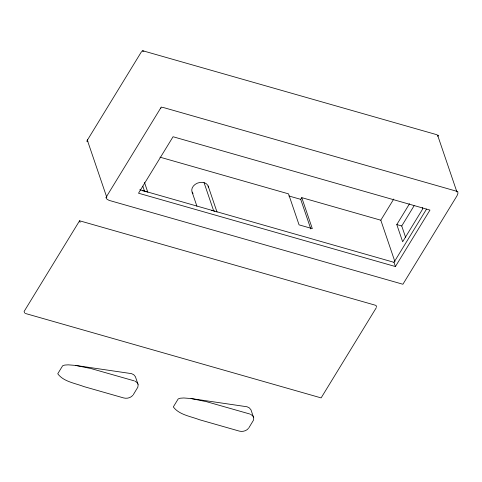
<?xml version="1.0" encoding="UTF-8"?>
<svg xmlns="http://www.w3.org/2000/svg" width="482" height="482" viewBox="0 0 482 482"><rect width="100%" height="100%" fill="white"/><g stroke="black" fill="none" stroke-linecap="round" stroke-linejoin="round"><path stroke-width="0.72" d="M86.7 141.268L87.64 139.75M160.596 108.287L161.362 106.944M87.742 139.557L141.124 52.297A2.289 1.735 -18.8 0 1 143.684 51.062L143.919 51.098M376.526 306.986L376.008 305.407L79.572 220.78L24.1 311.462L24.654 313.017M133.315 394.668L137.81 387.233L138.177 384.811L135.406 376.677L133.755 374.725L131.502 373.634L75.481 365.404L68.221 364.838L64.769 365.067L62.642 365.772L57.75 373.767C63.54 381.672 75.053 383.172 83.784 386.552L123.711 397.951C126.947 398.831 130.755 397.861 132.924 395.228M310.788 228.944L300.714 199.349L301.762 197.638L380.81 220.208L394.957 261.774M248.875 427.805L253.375 420.376L253.743 417.948L250.965 409.814L249.315 407.868L247.061 406.772L191.047 398.542L183.787 397.975L180.334 398.21L178.201 398.915L173.315 406.91C179.105 414.815 190.613 416.315 199.343 419.695L239.271 431.095C242.512 431.974 246.32 430.998 248.483 428.371M380.81 220.208L393.764 199.036M422.274 207.531L422.738 208.905L402.645 241.759L396.794 224.564L409.543 203.717M405.711 237.668L401.735 225.98L414.098 205.76M395.421 266.552L429.962 210.086L173.056 136.743L138.515 193.204L395.421 266.552L393.981 262.322L426.564 209.068M376.279 307.745L321.126 397.903L25.299 313.445M106.751 196.313L105.883 197.626L107.022 199.253L109.107 200.379L402.898 284.253L456.966 195.867L457.9 193.595L457.792 191.577L163.338 107.51A2.289 1.735 -18.8 0 0 162.127 107.468M438.03 136.093L438.608 135.213M75.481 365.404L90.984 368.549L134.177 380.846M191.047 398.542L206.543 401.693L249.742 413.984M144.148 51.146L436.632 134.653A2.289 1.735 -18.8 0 1 437.819 136.129M396.794 224.564L401.735 225.98M159.97 157.162L288.519 193.86L299.069 224.859L312.312 228.637L301.762 197.638M288.869 195.969L300.714 199.349M139.768 189.745L393.981 262.322M142.172 50.586L143.684 51.062M250.447 414.225L252.695 415.755L253.61 417.358M134.882 381.081L137.135 382.612L138.045 384.22M80.114 222.359L79.572 220.78M437.722 135.55L456.906 191.914M208.152 186.034L217.027 212.104M204.061 182.66L213.653 210.839M192.119 192.119L196.915 206.206M144.498 182.491L147.854 192.354M142.805 186.16L144.486 191.095M87.585 140.931L106.769 197.289A2.289 1.735 -18.8 0 1 106.932 195.915L160.313 108.655A2.289 1.735 -18.8 0 1 161.175 107.829M456.231 191.179A2.289 1.735 -18.8 0 1 456.707 191.577M211.598 210.513A8.58 6.513 -18.8 0 1 214.882 211.303M142.431 190.764A8.58 6.513 -18.8 0 1 146.269 191.86M87.923 141.413A2.289 1.735 -18.8 0 1 87.561 139.949M193.029 193.571A8.58 6.513 -18.8 0 1 197.325 183.178A8.58 6.513 -18.8 0 1 208.459 187.13"/></g></svg>
